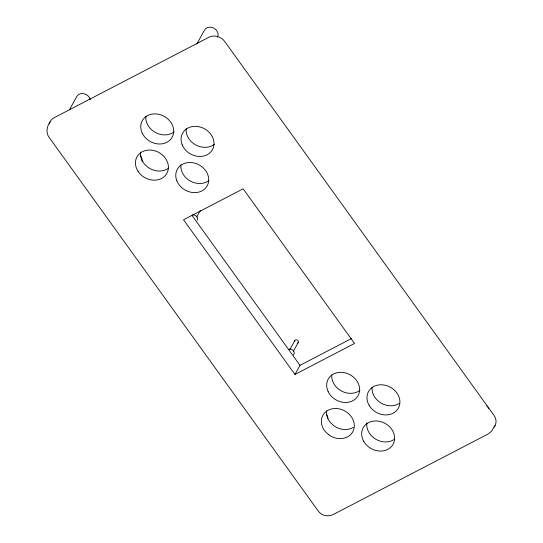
<?xml version="1.0" encoding="UTF-8"?>
<svg xmlns="http://www.w3.org/2000/svg" width="543" height="543" viewBox="0 0 543 543"><rect width="100%" height="100%" fill="white"/><g stroke="black" fill="none" stroke-linecap="round" stroke-linejoin="round"><path stroke-width="0.81" d="M50.329 121.381C47.003 125.928 45.463 132.594 49.135 137.393L318.307 511.119C321.653 515.728 328.257 517.14 333.28 514.492L488.34 433.877L491.49 431.237L495.053 425.536M69.504 109.672L76.78 96.545A7.371 6.217 29 0 1 84.111 93.756A7.371 6.217 29 0 1 90.26 99.763M196.797 44.01L204.48 30.15A7.371 6.217 29 0 1 213.894 28.161A7.371 6.217 29 0 1 217.458 37.148M196.695 217.037L200.333 210.474M289.982 349.366L294.829 340.617M293.396 351.212L298.25 342.457M294.944 374.453L354.538 343.468L243.149 188.815L183.554 219.8L294.944 374.453L300.001 365.337L351.396 338.615M192.079 215.49L300.001 365.337M214.417 144.228A17.071 14.396 29 0 1 195.711 144.927A17.071 14.396 29 0 1 186.181 128.772M174.025 131.84A17.071 14.396 29 0 1 155.305 132.424A17.071 14.396 29 0 1 145.884 116.229M168.52 168.167A17.071 14.396 29 0 1 149.732 168.432A17.071 14.396 29 0 1 140.617 152.121M208.906 180.561A17.071 14.396 29 0 1 190.138 180.934A17.071 14.396 29 0 1 180.914 164.665M326.676 414.519A11.641 9.815 29 0 1 327.958 418.483M140.399 155.441A11.641 9.815 29 0 1 142.103 161.366M192.446 214.96A3.882 3.272 29 0 1 196.505 216.345A3.882 3.272 29 0 1 197.19 220.146M294.673 341.459A1.941 1.636 29 0 1 296.193 339.823A1.941 1.636 29 0 1 298.345 341.316A1.941 1.636 29 0 1 297.204 343.21M288.285 349.441A3.882 3.272 29 0 1 293.206 350.513A3.882 3.272 29 0 1 293.376 355M360.016 390.227A17.071 14.396 29 0 1 341.316 390.933A17.071 14.396 29 0 1 331.773 374.792M399.682 403.157A17.071 14.396 29 0 1 381.206 403.15A17.071 14.396 29 0 1 372.084 387.207M394.598 439.172A17.071 14.396 29 0 1 375.783 439.239A17.071 14.396 29 0 1 366.851 422.868M353.452 427.28A17.071 14.396 29 0 1 333.402 425.393L330.239 422.339A17.071 14.396 29 0 1 326.479 410.949M486.833 406.015A7.371 6.217 29 0 1 488.741 408.458M493.954 427.124A11.641 9.815 29 0 0 493.926 415.266L224.761 41.546A11.641 9.815 29 0 0 209.075 37.175L54.008 117.79A11.641 9.815 29 0 0 49.481 123.818M328.352 434.509L325.182 431.454A17.071 14.396 29 0 1 333.612 408.594A17.071 14.396 29 0 1 354.063 428.318A17.071 14.396 29 0 1 328.352 434.509M363.695 441.289A17.071 14.396 29 0 0 392.236 445.606A17.071 14.396 29 0 0 378.512 421.151A17.071 14.396 29 0 0 363.695 441.289M369.274 405.607A17.071 14.396 29 0 0 397.822 409.035A17.071 14.396 29 0 0 383.243 384.912A17.071 14.396 29 0 0 369.274 405.607M328.176 391.707A17.071 14.396 29 0 0 356.615 397.754A17.071 14.396 29 0 0 344.615 372.742A17.071 14.396 29 0 0 328.176 391.707M176.835 180.819A17.071 14.396 29 0 0 205.01 188.672A17.071 14.396 29 0 0 194.896 163.192A17.071 14.396 29 0 0 176.835 180.819M138.017 171.269A17.071 14.396 29 0 0 166.538 173.943A17.071 14.396 29 0 0 151.253 150.119A17.071 14.396 29 0 0 138.017 171.269M142.225 133.144A17.071 14.396 29 0 0 170.638 139.381A17.071 14.396 29 0 0 158.827 114.315A17.071 14.396 29 0 0 142.225 133.144M182.238 144.933A17.071 14.396 29 0 0 210.501 152.318A17.071 14.396 29 0 0 199.892 126.947A17.071 14.396 29 0 0 182.238 144.933"/></g></svg>
